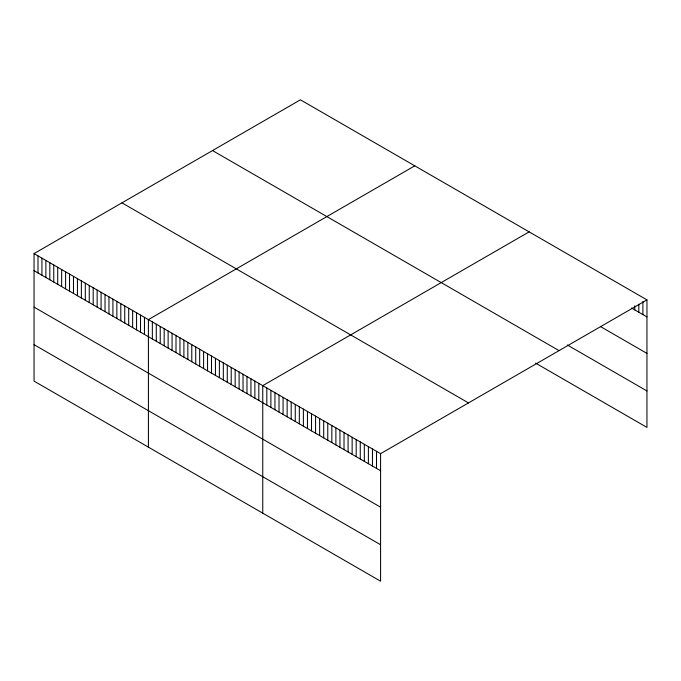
<?xml version="1.0" encoding="UTF-8"?>
<svg xmlns="http://www.w3.org/2000/svg" width="681" height="681" viewBox="0 0 681 681"><rect width="100%" height="100%" fill="white"/><g stroke="black" fill="none" stroke-linecap="round" stroke-linejoin="round"><path stroke-width="1.02" d="M34.05 253.596L380.577 453.665L380.577 581.191L34.05 381.122L34.05 253.596L300.423 99.809L646.95 299.878L646.95 427.404L535.632 363.135M414.78 165.832L148.407 319.619L148.407 447.145M529.128 231.855L262.755 385.642L262.755 513.168M380.577 453.665L646.95 299.878M631.508 308.025L646.95 316.937M600.633 326.65L646.95 353.396M567.324 344.978L646.95 390.954M212.523 150.561L559.05 350.63M121.95 202.844L468.477 402.914M34.05 270.663L380.577 470.733M34.05 307.114L380.577 507.183M34.05 344.671L380.577 544.74M642.89 301.547L642.89 314.596M638.821 304.22L638.821 312.247M634.76 305.888L634.76 309.906M376.516 451.316L376.516 468.383M372.456 448.975L372.456 466.042M368.387 446.625L368.387 463.693M364.326 444.284L364.326 461.343M360.266 441.935L360.266 459.003M356.197 439.594L356.197 456.653M352.137 437.245L352.137 454.312M348.076 434.904L348.076 451.963M344.016 432.554L344.016 449.622M339.947 430.205L339.947 447.272M335.886 427.864L335.886 444.931M331.826 425.514L331.826 442.582M327.765 423.173L327.765 440.232M323.696 420.824L323.696 437.892M319.636 418.483L319.636 435.542M315.575 416.134L315.575 433.201M311.515 413.793L311.515 430.852M307.446 411.443L307.446 428.511M303.385 409.094L303.385 426.161M299.325 406.753L299.325 423.82M295.256 404.403L295.256 421.471M291.196 402.062L291.196 419.13M287.135 399.713L287.135 416.781M283.075 397.372L283.075 414.431M279.006 395.023L279.006 412.09M274.945 392.682L274.945 409.741M270.885 390.332L270.885 407.4M266.824 387.991L266.824 405.05M258.814 383.369L258.814 400.428M254.873 381.088L254.873 398.155M250.931 378.815L250.931 395.874M246.982 376.533L246.982 393.601M243.04 374.261L243.04 391.328M239.099 371.979L239.099 389.047M235.158 369.706L235.158 386.774M231.217 367.425L231.217 384.493M227.267 365.152L227.267 382.22M223.325 362.879L223.325 379.938M219.384 360.598L219.384 377.666M215.443 358.325L215.443 375.384M211.493 356.044L211.493 373.111M207.552 353.771L207.552 370.839M203.61 351.49L203.61 368.557M199.669 349.217L199.669 366.284M195.719 346.935L195.719 364.003M191.778 344.663L191.778 361.73M187.837 342.39L187.837 359.449M183.896 340.108L183.896 357.176M179.954 337.836L179.954 354.895M176.004 335.554L176.004 352.622M172.063 333.281L172.063 350.349M168.122 331L168.122 348.068M164.181 328.727L164.181 345.795M160.231 326.446L160.231 343.513M156.289 324.173L156.289 341.241M152.348 321.9L152.348 338.959M144.457 317.346L144.457 334.405M140.516 315.065L140.516 332.132M136.575 312.792L136.575 329.859M132.633 310.51L132.633 327.578M128.692 308.238L128.692 325.305M124.742 305.965L124.742 323.024M120.801 303.683L120.801 320.751M116.86 301.411L116.86 318.47M112.918 299.129L112.918 316.197M108.969 296.856L108.969 313.915M105.027 294.575L105.027 311.643M101.086 292.302L101.086 309.37M97.145 290.021L97.145 307.088M93.195 287.748L93.195 304.816M89.254 285.475L89.254 302.534M85.312 283.194L85.312 300.261M81.371 280.921L81.371 297.98M77.43 278.64L77.43 295.707M73.48 276.367L73.48 293.426M69.539 274.085L69.539 291.153M65.597 271.813L65.597 288.88M61.656 269.531L61.656 286.599M57.706 267.258L57.706 284.326M53.765 264.986L53.765 282.045M49.824 262.704L49.824 279.772M45.882 260.431L45.882 277.49M41.933 258.15L41.933 275.218M37.991 255.877L37.991 272.936"/></g></svg>
